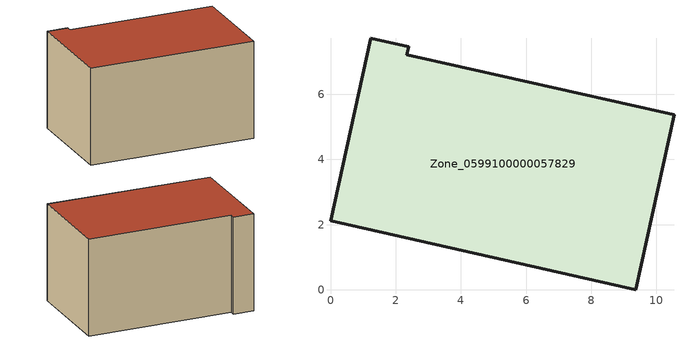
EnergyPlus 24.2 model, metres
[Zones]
Zone_0599100000057829
 floor ground (C_G): 9.36,0 0,2.11 1.23,7.72 2.4,7.46 2.34,7.21 10.54,5.37 z0
 wall outside (C_F): 2.4,7.46 1.23,7.72 0,2.11 9.36,0 10.54,5.37 2.34,7.21 2.4,7.46 z0:5.65
 roof outside (C_R): 10.54,5.37 2.34,7.21 2.4,7.46 1.23,7.72 0,2.11 9.36,0 z5.65
[BUILDING]
Pand.0599100000057829: North Axis=0; Terrain=City; Loads Convergence Tolerance Value=0.04; Temperature Convergence Tolerance Value=0.4; Solar Distribution=FullExterior; Maximum Number of Warmup Days=25; Minimum Number of Warmup Days=1
[Site:Location]
Rotterdam.The.Hague.AP_ZH_NLD Design_Conditions: Latitude=51.96; Longitude=4.45; Time Zone=1; Elevation=-4.5
[SITE:GROUNDTEMPERATURE:BUILDINGSURFACE]
18, 18, 18, 18, 18, 18, 18, 18, 18, 18, 18, 18
[MATERIAL] Thermal Absorptance=0.9; Solar Absorptance=0.7; Visible Absorptance=0.7
Name | Roughness | Thickness | Conductivity | Density | Specific Heat
G.TI.1975-1991 | MediumSmooth | 0.15 | 0.288461 | 540 | 1210
F.TI.1975-1991 | Rough | 0.3 | 0.230769 | 1920 | 840
R.TI.1975-1991 | MediumRough | 0.2 | 0.153846 | 1500 | 1000
[CONSTRUCTION]
C_G: G.TI.1975-1991
C_F: F.TI.1975-1991
C_R: R.TI.1975-1991
[ZONE]
Zone_0599100000057829: Type=1; Multiplier=1; Ceiling Height=Autocalculate; Volume=Autocalculate; Floor Area=autocalculate; Part of Total Floor Area=Yes
[ZONEINFILTRATION:DESIGNFLOWRATE]
Infil_Zone_0599100000057829: Zone or ZoneList or Space or SpaceList=Zone_0599100000057829; Schedule=AlwaysOn; Design Flow Rate Calculation Method=Flow/Area; Flow Rate per Floor Area=0.003; Constant Term Coefficient=1; Temperature Term Coefficient=0; Velocity Term Coefficient=0; Velocity Squared Term Coefficient=0
[HVACTEMPLATE:ZONE:IDEALLOADSAIRSYSTEM]
Zone_0599100000057829: Maximum Heating Supply Air Temperature=50; Minimum Cooling Supply Air Temperature=13; Maximum Heating Supply Air Humidity Ratio=0.0156; Minimum Cooling Supply Air Humidity Ratio=0.0077; Heating Limit=NoLimit; Cooling Limit=NoLimit; Dehumidification Control Type=ConstantSensibleHeatRatio; Cooling Sensible Heat Ratio=0.7; Dehumidification Setpoint=60; Humidification Control Type=None; Humidification Setpoint=30; Outdoor Air Method=None; Outdoor Air Flow Rate per Person=0.00944; Outdoor Air Flow Rate per Zone Floor Area=0; Outdoor Air Flow Rate per Zone=0; Demand Controlled Ventilation Type=None; Outdoor Air Economizer Type=NoEconomizer; Heat Recovery Type=None; Sensible Heat Recovery Effectiveness=0.7; Latent Heat Recovery Effectiveness=0.65
[ZONECONTROL:THERMOSTAT]
ThermostatControl_Zone_0599100000057829: Zone or ZoneList=Zone_0599100000057829; Control Type Schedule=DualSetpointControlType; Control 1=Thermostat_Zone_0599100000057829; Temperature Difference Between Cutout And Setpoint=0
[THERMOSTATSETPOINT:DUALSETPOINT]
Thermostat_Zone_0599100000057829: Heating Setpoint Temperature Schedule=HeatingSetpoint_Zone_0599100000057829; Cooling Setpoint Temperature Schedule=CoolingSetpoint_Zone_0599100000057829
[SCHEDULE:COMPACT]
HeatingSetpoint_Zone_0599100000057829: Through: 12/31, For: AllDays, Until: 24:00, 21
CoolingSetpoint_Zone_0599100000057829: Through: 12/31, For: AllDays, Until: 24:00, 24
DualSetpointControlType: Through: 12/31, For: AllDays, Until: 24:00, 4
AlwaysOn: Through: 12/31, For: AllDays, Until: 24:00, 1
